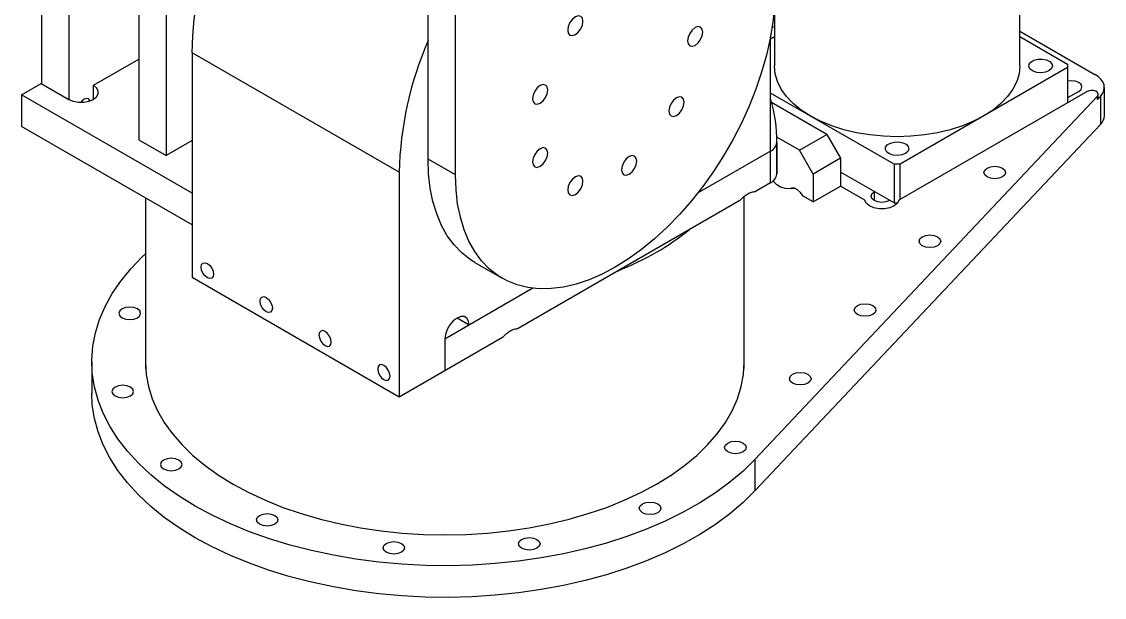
# Model space of a CAD drawing. Header units: millimetres. Extents: x -654 to -8, y -665 to 110.
# Drawn here: x -259.6 to -8.1, y -665.4 to -531.6 of the extents above; entities that cross this region are included whole.
import ezdxf

# ---------------------------------------------------------------- set-up
doc = ezdxf.new("R2010")
doc.units = ezdxf.units.MM

msp = doc.modelspace()

# ---------------------------------------------------------------- linework, layer by layer
at = {"color": 7, "linetype": 'Continuous', "lineweight": 25}
for p, q in [((-165.21, -563.52), (-165.21, -32.77)), ((-158.85, -567.19), (-158.85, -36.44)), ((-255.01, -501.06), (-255.01, -546.01)), ((-248.65, -504.74), (-248.65, -549.69)), ((-232.39, -514.12), (-232.39, -559.03)), ((-27.77, -541.87), (-27.77, -514.39)), ((-226.02, -517.8), (-226.02, -562.71)), ((-84.77, -528.57), (-84.77, -541.87)), ((-85.28, -532.91), (-84.77, -532.75)), ((-85.66, -535.57), (-84.77, -535.06)), ((-85.66, -569.04), (-85.66, -535.12)), ((-85.59, -535.53), (-85.66, -535.54)), ((-27.77, -533.77), (-10.33, -543.84)), ((-27.77, -535.06), (-16.68, -541.47)), ((-242.92, -546.38), (-232.39, -540.3)), ((-171.93, -566.58), (-220.01, -538.82)), ((-220.01, -538.82), (-220.01, -591.08)), ((-16.68, -542.28), (-55.57, -564.73)), ((-16.68, -541.47), (-16.68, -550.49)), ((-259.61, -548.62), (-255.05, -545.99)), ((-255.05, -545.99), (-248.68, -549.67)), ((-242.92, -549.65), (-242.92, -546.38)), ((-56.98, -564.73), (-85.66, -548.18)), ((-12.11, -547.85), (-55.84, -573.09)), ((-14.09, -547.8), (-16.68, -549.29)), ((-8.13, -553.43), (-8.13, -546.9)), ((-220.01, -571.48), (-259.61, -548.62)), ((-259.61, -548.62), (-259.61, -555.97)), ((-9.73, -548.88), (-89.29, -633.3)), ((-72.57, -557.81), (-85.44, -550.39)), ((-9.73, -549.7), (-9.73, -548.88)), ((-9.05, -548.97), (-9.73, -549.7)), ((-9.55, -549.28), (-9.55, -548.46)), ((-9.05, -548.97), (-9.05, -555.5)), ((-9.05, -555.5), (-89.29, -640.65)), ((-220.01, -578.83), (-259.61, -555.97)), ((-78.94, -561.49), (-72.57, -557.81)), ((-72.57, -557.81), (-69.39, -563.33)), ((-232.39, -559.03), (-226.02, -562.71)), ((-220.01, -559.24), (-226.02, -562.71)), ((-78.94, -561.49), (-84.2, -558.45)), ((-84.2, -559.67), (-84.2, -567.02)), ((-84.19, -566.6), (-84.19, -559.26)), ((-85.66, -561.69), (-102.6, -571.47)), ((-75.75, -567), (-78.94, -561.49)), ((-158.85, -567.19), (-165.21, -563.52)), ((-69.39, -563.33), (-75.75, -567)), ((-69.39, -563.33), (-69.39, -569.82)), ((-55.57, -564.73), (-56.98, -564.73)), ((-56.98, -564.73), (-56.98, -573.72)), ((-55.57, -572.94), (-55.57, -564.73)), ((-171.93, -566.58), (-171.93, -618.84)), ((-84.2, -567.02), (-84.19, -566.6)), ((-75.75, -567), (-75.75, -573.49)), ((-56.98, -573.72), (-69.39, -566.55)), ((-85.66, -569.04), (-89.16, -571.06)), ((-75.75, -573.49), (-69.39, -569.82)), ((-63.78, -573.09), (-69.43, -569.84)), ((-230.82, -572.59), (-230.82, -612.2)), ((-92.77, -573.14), (-144.32, -602.9)), ((-91.82, -612.2), (-91.82, -572.21)), ((-75.75, -573.49), (-78.09, -572.14)), ((-61.59, -571.11), (-61.54, -571.09)), ((-61.59, -571.11), (-61.59, -573.17)), ((-58.03, -573.17), (-57.98, -573.14)), ((-56.98, -573.72), (-56.12, -573.72)), ((-154.34, -587.55), (-147.97, -591.23)), ((-171.93, -618.84), (-220.01, -591.08)), ((-140.84, -593.54), (-161.32, -605.37)), ((-155.66, -602.1), (-158.49, -600.47)), ((-147.92, -604.98), (-171.93, -618.84)), ((-161.32, -605.37), (-161.32, -612.71)), ((-243.32, -610.68), (-243.32, -618.03)), ((-230.82, -610.79), (-230.86, -611.5)), ((-91.79, -611.5), (-91.82, -610.79)), ((-89.29, -633.3), (-89.29, -640.65))]:
    msp.add_line(p, q, dxfattribs=at)
at = {"color": 7, "linetype": 'Continuous', "lineweight": 25, "flags": 128}
for points in [[(-220.01, -538.82), (-219.88, -534.93), (-219.51, -530.93), (-218.88, -526.82), (-218, -522.63), (-216.88, -518.4), (-215.53, -514.13), (-213.95, -509.87), (-212.16, -505.63), (-210.15, -501.44), (-207.96, -497.32), (-205.58, -493.3), (-203.03, -489.4), (-200.32, -485.65), (-197.48, -482.06), (-194.52, -478.66), (-191.46, -475.46), (-188.31, -472.49), (-186.13, -470.61)], [(-84.73, -527.94), (-85.11, -531.68), (-85.74, -535.51), (-86.61, -539.41), (-87.73, -543.35), (-89.07, -547.32), (-90.65, -551.27), (-92.43, -555.18), (-94.41, -559.03), (-96.58, -562.78), (-98.92, -566.43), (-101.42, -569.93), (-104.05, -573.26), (-106.81, -576.41), (-109.67, -579.35), (-112.61, -582.06), (-115.61, -584.52), (-118.66, -586.71), (-121.72, -588.63), (-124.79, -590.25), (-127.83, -591.57), (-130.84, -592.58), (-133.78, -593.26), (-136.64, -593.63), (-139.39, -593.66), (-142.03, -593.37), (-144.52, -592.75), (-146.87, -591.81), (-149.04, -590.56), (-151.02, -589), (-152.8, -587.15), (-154.37, -585.01), (-155.72, -582.61), (-156.84, -579.95), (-157.71, -577.06), (-158.34, -573.95), (-158.72, -570.66), (-158.85, -567.19)], [(-131, -534.61), (-130.32, -534.06), (-129.75, -533.28), (-129.36, -532.39), (-129.23, -531.53), (-129.36, -530.82), (-129.75, -530.38), (-130.32, -530.27), (-131, -530.5), (-131.68, -531.05), (-132.26, -531.83), (-132.65, -532.72), (-132.78, -533.58), (-132.65, -534.29), (-132.26, -534.73), (-131.68, -534.84), (-131, -534.61)], [(-103.16, -537.1), (-102.48, -536.55), (-101.91, -535.77), (-101.52, -534.88), (-101.39, -534.02), (-101.52, -533.31), (-101.91, -532.87), (-102.48, -532.76), (-103.16, -532.99), (-103.84, -533.54), (-104.42, -534.32), (-104.8, -535.21), (-104.94, -536.07), (-104.8, -536.78), (-104.42, -537.22), (-103.84, -537.33), (-103.16, -537.1)], [(-21, -543), (-21.83, -543.33), (-22.81, -543.46), (-23.81, -543.38), (-24.7, -543.1), (-25.34, -542.65), (-25.66, -542.09), (-25.62, -541.51), (-25.21, -540.98), (-24.49, -540.56), (-23.57, -540.33), (-22.56, -540.3), (-21.6, -540.49), (-20.82, -540.86), (-20.33, -541.37), (-20.19, -541.95), (-20.42, -542.51), (-21, -543)], [(-76.43, -553.51), (-78.56, -552.13), (-80.41, -550.63), (-81.95, -549.01), (-83.17, -547.31), (-84.06, -545.53), (-84.59, -543.72), (-84.77, -541.87)], [(-27.77, -541.87), (-27.95, -543.72), (-28.49, -545.53), (-29.37, -547.31), (-30.6, -549.01), (-32.14, -550.63), (-33.99, -552.13), (-36.12, -553.51)], [(-14.09, -547.8), (-13.55, -547.33), (-13.36, -546.77), (-13.55, -546.22), (-14.09, -545.75), (-14.91, -545.43), (-15.87, -545.32), (-16.68, -545.4)], [(-9.05, -548.97), (-8.56, -548.33), (-8.25, -547.66), (-8.14, -546.97), (-8.21, -546.28), (-8.48, -545.6), (-8.93, -544.96), (-9.55, -544.37), (-10.33, -543.84)], [(-248.68, -549.67), (-247.66, -550.09), (-246.46, -550.32), (-245.2, -550.32), (-244, -550.1), (-242.97, -549.68), (-242.23, -549.09), (-241.83, -548.4), (-241.81, -547.67), (-242.19, -546.97), (-242.92, -546.38)], [(-139.17, -550.55), (-138.49, -550), (-137.91, -549.22), (-137.52, -548.34), (-137.39, -547.47), (-137.52, -546.77), (-137.91, -546.32), (-138.49, -546.21), (-139.17, -546.45), (-139.85, -547), (-140.42, -547.77), (-140.81, -548.66), (-140.94, -549.52), (-140.81, -550.23), (-140.42, -550.67), (-139.85, -550.79), (-139.17, -550.55)], [(-9.73, -548.88), (-9.56, -548.59), (-9.58, -548.28), (-9.79, -548), (-10.15, -547.77), (-10.63, -547.63), (-11.16, -547.6), (-11.67, -547.68), (-12.11, -547.85)], [(-243.74, -550.02), (-243.79, -549.88), (-244.1, -549.53), (-244.57, -549.43), (-245.11, -549.63), (-245.66, -550.07), (-245.9, -550.35)], [(-107.5, -553.38), (-106.82, -552.83), (-106.25, -552.05), (-105.86, -551.17), (-105.73, -550.3), (-105.86, -549.6), (-106.25, -549.15), (-106.82, -549.04), (-107.5, -549.28), (-108.18, -549.83), (-108.76, -550.6), (-109.15, -551.49), (-109.28, -552.35), (-109.15, -553.06), (-108.76, -553.51), (-108.18, -553.62), (-107.5, -553.38)], [(-9.55, -549.28), (-9.56, -549.4), (-9.73, -549.7)], [(-36.12, -553.51), (-38.5, -554.74), (-41.11, -555.8), (-43.91, -556.7), (-46.86, -557.4), (-49.93, -557.91), (-53.08, -558.22), (-56.27, -558.33), (-59.46, -558.22), (-62.62, -557.91), (-65.69, -557.4), (-68.64, -556.7), (-71.44, -555.8), (-74.04, -554.74), (-76.43, -553.51)], [(-54.33, -562.24), (-55.16, -562.57), (-56.15, -562.7), (-57.15, -562.62), (-58.03, -562.34), (-58.68, -561.89), (-59, -561.34), (-58.95, -560.75), (-58.54, -560.22), (-57.83, -559.81), (-56.9, -559.57), (-55.89, -559.54), (-54.94, -559.73), (-54.16, -560.1), (-53.67, -560.61), (-53.53, -561.19), (-53.76, -561.76), (-54.33, -562.24)], [(-139.17, -565.21), (-138.49, -564.66), (-137.91, -563.89), (-137.52, -563), (-137.39, -562.13), (-137.52, -561.43), (-137.91, -560.98), (-138.49, -560.87), (-139.17, -561.11), (-139.85, -561.66), (-140.42, -562.43), (-140.81, -563.32), (-140.94, -564.19), (-140.81, -564.89), (-140.42, -565.34), (-139.85, -565.45), (-139.17, -565.21)], [(-118.5, -567.06), (-117.82, -566.51), (-117.24, -565.73), (-116.86, -564.85), (-116.72, -563.98), (-116.86, -563.28), (-117.24, -562.83), (-117.82, -562.72), (-118.5, -562.96), (-119.18, -563.51), (-119.76, -564.28), (-120.14, -565.17), (-120.28, -566.03), (-120.14, -566.74), (-119.76, -567.18), (-119.18, -567.3), (-118.5, -567.06)], [(-154.34, -587.55), (-155.4, -586.89), (-157.38, -585.33), (-159.17, -583.47), (-160.74, -581.34), (-162.08, -578.93), (-163.2, -576.28), (-164.07, -573.38), (-164.7, -570.28), (-165.08, -566.98), (-165.21, -563.52)], [(-31.82, -567.68), (-32.63, -567.99), (-33.59, -568.1), (-34.56, -567.99), (-35.37, -567.68), (-35.91, -567.2), (-36.11, -566.65), (-35.91, -566.09), (-35.37, -565.62), (-34.56, -565.31), (-33.59, -565.2), (-32.63, -565.31), (-31.82, -565.62), (-31.27, -566.09), (-31.08, -566.65), (-31.27, -567.2), (-31.82, -567.68)], [(-131, -571.73), (-130.32, -571.18), (-129.75, -570.41), (-129.36, -569.52), (-129.23, -568.65), (-129.36, -567.95), (-129.75, -567.5), (-130.32, -567.39), (-131, -567.63), (-131.68, -568.18), (-132.26, -568.95), (-132.65, -569.84), (-132.78, -570.71), (-132.65, -571.41), (-132.26, -571.86), (-131.68, -571.97), (-131, -571.73)], [(-79.99, -570.37), (-80.99, -570.45), (-82.22, -570.34), (-83.33, -570.03), (-84.22, -569.52), (-84.81, -568.89), (-84.96, -568.53)], [(-78.09, -572.14), (-78.7, -571.3), (-79.41, -570.67), (-80.14, -570.32), (-80.81, -570.3), (-81.16, -570.45)], [(-55.84, -573.09), (-56.19, -573.81), (-56.92, -574.42), (-57.94, -574.87), (-59.17, -575.11), (-60.45, -575.11), (-61.67, -574.87), (-62.7, -574.42), (-63.43, -573.81), (-63.78, -573.09)], [(-58.03, -573.17), (-58.85, -573.48), (-59.81, -573.59), (-60.77, -573.48), (-61.59, -573.17), (-62.13, -572.69), (-62.32, -572.14), (-62.13, -571.58), (-61.59, -571.11)], [(-46.87, -583.65), (-47.68, -583.96), (-48.65, -584.07), (-49.61, -583.96), (-50.42, -583.65), (-50.97, -583.18), (-51.16, -582.62), (-50.97, -582.07), (-50.42, -581.6), (-49.61, -581.28), (-48.65, -581.17), (-47.68, -581.28), (-46.87, -581.6), (-46.32, -582.07), (-46.13, -582.62), (-46.32, -583.18), (-46.87, -583.65)], [(-89.29, -633.3), (-92.05, -636.01), (-95.11, -638.61), (-98.46, -641.08), (-102.09, -643.42), (-105.98, -645.61), (-110.12, -647.66), (-114.48, -649.53), (-119.04, -651.24), (-123.79, -652.77), (-128.71, -654.11), (-133.77, -655.27), (-138.95, -656.22), (-144.23, -656.98), (-149.59, -657.53), (-155, -657.88), (-160.43, -658.02), (-165.87, -657.95), (-171.29, -657.67), (-176.66, -657.18), (-181.97, -656.49), (-187.19, -655.6), (-192.29, -654.51), (-197.26, -653.23), (-202.06, -651.76), (-206.69, -650.11), (-211.12, -648.29), (-215.33, -646.3), (-219.3, -644.15), (-223.02, -641.86), (-226.47, -639.43), (-229.63, -636.87), (-232.48, -634.2), (-235.03, -631.43), (-237.25, -628.56), (-239.14, -625.61), (-240.68, -622.6), (-241.87, -619.54), (-242.71, -616.44), (-243.2, -613.31), (-243.32, -610.17), (-243.08, -607.03), (-242.48, -603.91), (-241.52, -600.82), (-240.21, -597.77), (-238.55, -594.78), (-236.56, -591.86), (-234.23, -589.02), (-231.58, -586.27), (-230.82, -585.56)], [(-216.48, -591.1), (-217.02, -590.66), (-217.49, -590.03), (-217.8, -589.31), (-217.91, -588.62), (-217.8, -588.05), (-217.49, -587.69), (-217.02, -587.6), (-216.48, -587.79), (-215.93, -588.23), (-215.46, -588.86), (-215.15, -589.58), (-215.04, -590.27), (-215.15, -590.84), (-215.46, -591.2), (-215.93, -591.29), (-216.48, -591.1)], [(-202.8, -598.99), (-203.35, -598.55), (-203.82, -597.92), (-204.13, -597.21), (-204.24, -596.51), (-204.13, -595.94), (-203.82, -595.58), (-203.35, -595.49), (-202.8, -595.68), (-202.26, -596.13), (-201.79, -596.75), (-201.48, -597.47), (-201.37, -598.16), (-201.48, -598.73), (-201.79, -599.09), (-202.26, -599.18), (-202.8, -598.99)], [(-232.71, -600.39), (-232.17, -599.92), (-231.98, -599.36), (-232.17, -598.81), (-232.71, -598.34), (-233.53, -598.02), (-234.49, -597.91), (-235.45, -598.02), (-236.27, -598.34), (-236.81, -598.81), (-237, -599.36), (-236.81, -599.92), (-236.27, -600.39), (-235.45, -600.7), (-234.49, -600.81), (-233.53, -600.7), (-232.71, -600.39)], [(-61.92, -599.62), (-62.74, -599.94), (-63.7, -600.05), (-64.66, -599.94), (-65.48, -599.62), (-66.02, -599.15), (-66.21, -598.6), (-66.02, -598.04), (-65.48, -597.57), (-64.66, -597.26), (-63.7, -597.15), (-62.74, -597.26), (-61.92, -597.57), (-61.38, -598.04), (-61.19, -598.6), (-61.38, -599.15), (-61.92, -599.62)], [(-155.66, -602.1), (-155.8, -601.17), (-156.2, -600.49), (-156.83, -600.13), (-157.62, -600.12), (-158.49, -600.47), (-159.37, -601.13), (-160.16, -602.05), (-160.78, -603.13), (-161.18, -604.28), (-161.32, -605.37)], [(-189.13, -606.88), (-188.59, -607.07), (-188.12, -606.98), (-187.81, -606.63), (-187.7, -606.06), (-187.81, -605.36), (-188.12, -604.64), (-188.59, -604.02), (-189.13, -603.58), (-189.68, -603.39), (-190.15, -603.48), (-190.46, -603.83), (-190.57, -604.4), (-190.46, -605.1), (-190.15, -605.81), (-189.68, -606.44), (-189.13, -606.88)], [(-230.82, -609.16), (-230.87, -610.68), (-230.69, -613.55), (-230.16, -616.4), (-229.28, -619.22), (-228.05, -621.99), (-226.49, -624.71), (-224.59, -627.36), (-222.36, -629.92), (-219.83, -632.39), (-217, -634.74), (-213.88, -636.97), (-210.5, -639.07), (-206.87, -641.03), (-203, -642.82), (-198.92, -644.46), (-194.65, -645.92), (-190.21, -647.2), (-185.63, -648.3), (-180.92, -649.21), (-176.11, -649.91), (-171.22, -650.42), (-166.28, -650.73), (-161.32, -650.83), (-156.36, -650.73), (-151.42, -650.42), (-146.54, -649.91), (-141.73, -649.21), (-137.02, -648.3), (-132.43, -647.2), (-127.99, -645.92), (-123.72, -644.46), (-119.64, -642.82), (-115.78, -641.03), (-112.14, -639.07)], [(-112.14, -639.07), (-108.76, -636.97), (-105.64, -634.74), (-102.81, -632.39), (-100.28, -629.92), (-98.06, -627.36), (-96.16, -624.71), (-94.59, -621.99), (-93.36, -619.22), (-92.48, -616.4), (-91.95, -613.55), (-91.77, -610.68), (-91.82, -609.16)], [(-175.46, -614.78), (-174.92, -614.97), (-174.45, -614.88), (-174.14, -614.52), (-174.03, -613.95), (-174.14, -613.25), (-174.45, -612.54), (-174.92, -611.91), (-175.46, -611.47), (-176.01, -611.28), (-176.48, -611.37), (-176.79, -611.73), (-176.9, -612.3), (-176.79, -612.99), (-176.48, -613.71), (-176.01, -614.33), (-175.46, -614.78)], [(-76.97, -615.59), (-77.79, -615.91), (-78.75, -616.02), (-79.71, -615.91), (-80.53, -615.59), (-81.07, -615.12), (-81.26, -614.57), (-81.07, -614.01), (-80.53, -613.54), (-79.71, -613.23), (-78.75, -613.12), (-77.79, -613.23), (-76.97, -613.54), (-76.43, -614.01), (-76.24, -614.57), (-76.43, -615.12), (-76.97, -615.59)], [(-234.36, -618.55), (-233.82, -618.08), (-233.63, -617.52), (-233.82, -616.97), (-234.36, -616.5), (-235.18, -616.18), (-236.14, -616.07), (-237.1, -616.18), (-237.92, -616.5), (-238.46, -616.97), (-238.65, -617.52), (-238.46, -618.08), (-237.92, -618.55), (-237.1, -618.86), (-236.14, -618.97), (-235.18, -618.86), (-234.36, -618.55)], [(-89.29, -640.65), (-92.05, -643.36), (-95.11, -645.96), (-98.46, -648.43), (-102.09, -650.77), (-105.98, -652.96), (-110.12, -655), (-114.48, -656.88), (-119.04, -658.59), (-123.79, -660.12), (-128.71, -661.46), (-133.77, -662.62), (-138.95, -663.57), (-144.23, -664.33), (-149.59, -664.88), (-155, -665.23), (-160.43, -665.37), (-165.87, -665.3), (-171.29, -665.02), (-176.66, -664.53), (-181.97, -663.84), (-187.19, -662.95), (-192.29, -661.86), (-197.26, -660.58), (-202.06, -659.11), (-206.69, -657.46), (-211.12, -655.64), (-215.33, -653.65), (-219.3, -651.5), (-223.02, -649.21), (-226.47, -646.78), (-229.63, -644.22), (-232.48, -641.55), (-235.03, -638.78), (-237.25, -635.91), (-239.14, -632.96), (-240.68, -629.95), (-241.87, -626.89), (-242.71, -623.78), (-243.2, -620.66), (-243.32, -618.03)], [(-92.05, -631.56), (-92.87, -631.87), (-93.83, -631.99), (-94.79, -631.87), (-95.6, -631.56), (-96.15, -631.09), (-96.34, -630.53), (-96.15, -629.98), (-95.6, -629.51), (-94.79, -629.19), (-93.83, -629.08), (-92.87, -629.19), (-92.05, -629.51), (-91.51, -629.98), (-91.32, -630.53), (-91.51, -631.09), (-92.05, -631.56)], [(-223.07, -635.52), (-222.53, -635.05), (-222.34, -634.5), (-222.53, -633.94), (-223.07, -633.47), (-223.89, -633.16), (-224.85, -633.05), (-225.81, -633.16), (-226.63, -633.47), (-227.17, -633.94), (-227.36, -634.5), (-227.17, -635.05), (-226.63, -635.52), (-225.81, -635.84), (-224.85, -635.95), (-223.89, -635.84), (-223.07, -635.52)], [(-111.87, -645.69), (-112.69, -646.01), (-113.65, -646.12), (-114.61, -646.01), (-115.43, -645.69), (-115.97, -645.22), (-116.16, -644.67), (-115.97, -644.11), (-115.43, -643.64), (-114.61, -643.33), (-113.65, -643.22), (-112.69, -643.33), (-111.87, -643.64), (-111.33, -644.11), (-111.14, -644.67), (-111.33, -645.22), (-111.87, -645.69)], [(-200.8, -648.38), (-201.62, -648.7), (-202.58, -648.81), (-203.54, -648.7), (-204.35, -648.38), (-204.9, -647.91), (-205.09, -647.36), (-204.9, -646.8), (-204.35, -646.33), (-203.54, -646.02), (-202.58, -645.91), (-201.62, -646.02), (-200.8, -646.33), (-200.26, -646.8), (-200.07, -647.36), (-200.26, -647.91), (-200.8, -648.38)], [(-171.39, -654.9), (-172.21, -655.21), (-173.17, -655.32), (-174.13, -655.21), (-174.95, -654.9), (-175.49, -654.43), (-175.68, -653.87), (-175.49, -653.32), (-174.95, -652.85), (-174.13, -652.53), (-173.17, -652.42), (-172.21, -652.53), (-171.39, -652.85), (-170.85, -653.32), (-170.66, -653.87), (-170.85, -654.43), (-171.39, -654.9)], [(-139.94, -653.95), (-140.75, -654.26), (-141.72, -654.37), (-142.68, -654.26), (-143.49, -653.95), (-144.04, -653.48), (-144.23, -652.92), (-144.04, -652.37), (-143.49, -651.9), (-142.68, -651.58), (-141.72, -651.47), (-140.75, -651.58), (-139.94, -651.9), (-139.39, -652.37), (-139.2, -652.92), (-139.39, -653.48), (-139.94, -653.95)]]:
    msp.add_lwpolyline(points, dxfattribs=at)
at = {"color": 7, "linetype": 'Continuous', "lineweight": 25}
for centre, radius, start, end in [((-90.39, -568.47), 81.56, 156.5446, 178.6704), ((-116.85, -559.3), 32.66, 359.3599, 17.2346), ((-11.1, -553.36), 2.97, 313.8071, 358.6282), ((-86.71, -559.39), 2.53, 294.4819, 353.6246), ((-86.71, -566.74), 2.53, 294.4819, 353.6246), ((-140.29, -535.95), 56.68, 299.7396, 309.0613), ((-149.29, -520.36), 74.67, 292.1033, 299.8017)]:
    msp.add_arc(centre, radius, start, end, dxfattribs=at)
for points, knots in [([(-92.77, -573.14), (-92.46, -572.82), (-91.88, -572.22), (-90.96, -571.55), (-90.04, -571.16), (-89.47, -571.09), (-89.16, -571.06)], [0, 0, 0, 0, 0.263823, 0.500842, 0.73685, 1, 1, 1, 1]), ([(-147.92, -604.98), (-147.62, -604.66), (-147.04, -604.06), (-146.12, -603.4), (-145.2, -603), (-144.62, -602.93), (-144.32, -602.9)], [0, 0, 0, 0, 0.262477, 0.49847, 0.735505, 1, 1, 1, 1])]:
    msp.add_open_spline(points, degree=3, knots=knots, dxfattribs=at)

doc.saveas('drawing.dxf')
